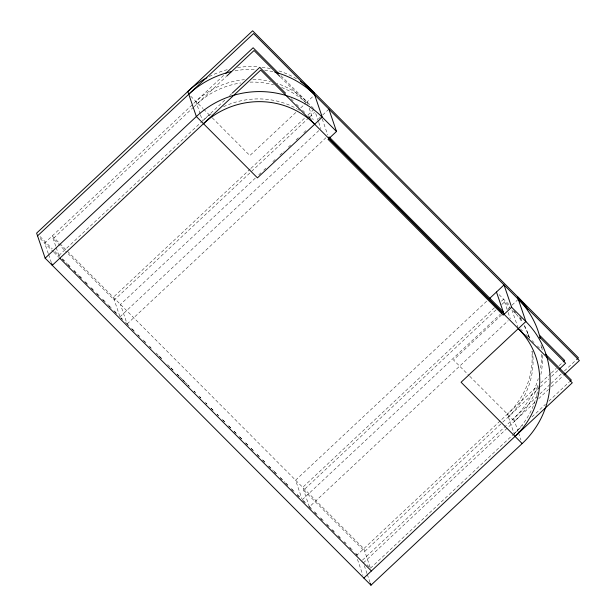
<?xml version="1.0" encoding="UTF-8"?>
<svg xmlns="http://www.w3.org/2000/svg" width="616" height="616" viewBox="0 0 616 616"><rect width="100%" height="100%" fill="white"/><g stroke="black" fill="none" stroke-linecap="round" stroke-linejoin="round"><path stroke-width="0.46" stroke-dasharray="3.08 2.31" d="M223.623 75.406L44.675 243.027L48.325 253.73M193.655 107.099L53.169 238.685L66.744 252.314M194.017 106.761L225.964 76.831M58.897 255.509L202.541 120.952A78.987 75.883 -18.8 0 1 212.166 113.236M202.887 120.628L225.371 99.576M229.583 95.626L231.693 93.655M295.834 112.482L249.85 155.555L211.157 116.724M300.716 107.908L305.59 103.342M306.291 102.687L314.653 94.856M250.296 168.961L113.329 297.266L119.989 316.824L122.03 318.872M251.005 168.307L305.089 117.648M307.9 115.015L314.222 109.094M308.832 117.748L114.26 300L67.429 252.991M309.532 117.094L314.445 112.489M255.317 178.093L120.459 304.42L126.811 323.092M258.828 174.805L260.938 172.826M263.748 170.193L265.858 168.222M272.88 161.646L275.691 159.013M279.903 155.063L284.115 151.113M288.334 147.17L291.845 143.882M296.057 139.932L298.868 137.299M303.788 132.694L306.591 130.061M318.534 118.88L320.643 116.901M322.722 114.961L328.22 109.81M119.989 316.824L318.772 130.623M127.119 323.978L325.895 137.784M486.64 301.232L295.588 480.195L301.94 498.868M494.471 307.731L302.718 487.348L309.371 506.906L508.154 320.713M501.493 301.147L503.603 299.176L507.838 311.627M496.103 309.81L303.65 490.09L364.741 551.405L502.078 422.761M501.724 304.543L504.535 301.917L509.963 307.361M302.248 499.753L500.323 314.214M501.57 314.915L453.484 359.944L469.099 375.621M507.838 309.04L511.318 305.775M512.019 305.12L518.287 299.245M356.248 555.748L537.999 385.493M540.81 382.859L550.642 373.65M551.351 372.996L556.263 368.391M559.074 365.758L563.286 361.808M502.779 422.099L539.639 387.572M540.34 386.917L548.771 379.025M551.574 376.391L557.896 370.47M362.439 560.16L536.367 397.243M539.878 393.955L550.396 384.099M551.097 383.445L561.615 373.589M564.425 370.963L577.046 359.136M363.371 562.901L535.196 401.948M538.707 398.668L548.525 389.466M551.328 386.84L563.247 375.675M370.462 568.229L513.759 434.003M514.46 433.348L522.884 425.448M532.016 416.901L545.36 404.396M548.879 401.108L569.246 382.028M280.958 75.706L313.567 108.439M499.068 294.625L510.048 305.644M280.534 77.085L305.644 102.294M513.359 310.772L516.077 313.498M519.465 316.901L521.506 318.949M291.014 98.676L293.724 101.401M296.442 104.127L299.153 106.853M302.548 110.256L305.267 112.982M307.977 115.708L310.695 118.434M520.443 328.959L522.476 331M525.872 334.403L528.59 337.129M531.985 340.54L534.018 342.581M537.414 345.992L540.132 348.71M190.698 96.188L203.01 108.547M203.688 109.224L210.48 116.039M469.777 376.299L514.576 421.267A89.42 85.909 -18.8 0 0 538.184 384.6M40.009 236.544L52.229 248.802M54.947 251.528L59.698 256.302M62.416 259.028L67.167 263.794M67.845 264.48L71.24 267.883M73.951 270.609L78.702 275.375M79.379 276.06L82.775 279.464M85.493 282.19L88.204 284.915M91.599 288.319L94.317 291.045M97.028 293.77L99.746 296.496M103.141 299.907L105.86 302.625M109.248 306.036L111.288 308.077M114.684 311.488L117.394 314.214M120.79 317.617L122.823 319.658M126.896 323.747L128.936 325.795M132.332 329.198L134.365 331.246M138.438 335.335L139.794 336.69M144.544 341.464L145.907 342.827M149.981 346.916L151.336 348.279M156.087 353.045L158.805 355.771M159.482 356.448L161.515 358.497M167.629 364.626L170.339 367.352M171.017 368.037L173.058 370.077M177.131 374.166L179.164 376.207M179.841 376.892L181.882 378.932M182.559 379.618L184.6 381.658M185.277 382.344L187.31 384.384M187.988 385.069L189.351 386.432M194.102 391.199L195.457 392.561M199.53 396.65L200.885 398.013M205.636 402.779L206.999 404.142M211.072 408.231L213.105 410.271M217.179 414.36L218.534 415.723M222.607 419.812L224.648 421.86M228.721 425.941L230.754 427.989M234.149 431.392L236.182 433.441M239.578 436.844L242.296 439.57M245.692 442.981L248.402 445.699M251.12 448.425L253.831 451.151M257.226 454.562L259.944 457.288M262.655 460.013L266.05 463.417M268.769 466.143L273.519 470.909M274.197 471.594L277.593 474.998M280.303 477.723L285.062 482.49M285.739 483.175L289.127 486.578M291.845 489.304L294.564 492.03M297.274 494.756L300.67 498.159M303.388 500.885L306.098 503.611M309.494 507.022L312.212 509.748M314.922 512.473L317.64 515.192M321.036 518.603L323.747 521.328M327.142 524.732L329.183 526.78M332.571 530.183L334.611 532.232M338.685 536.313L340.717 538.361M344.791 542.45L346.154 543.812M350.219 547.901L352.26 549.942M356.333 554.03L357.688 555.393M62.293 258.913L64.326 260.961M67.722 264.364L70.44 267.09M73.828 270.493L75.868 272.541M79.264 275.945L81.974 278.671M84.692 281.397L87.41 284.122M90.798 287.526L93.517 290.252M96.235 292.977L98.945 295.703M102.341 299.114L104.374 301.155M107.769 304.558L110.487 307.284M113.883 310.695L115.916 312.736M125.418 322.276L127.458 324.316M131.531 328.405L133.564 330.453M137.638 334.542L138.993 335.905M143.066 339.986L145.106 342.034M149.18 346.123L150.535 347.486M159.359 356.341L162.077 359.066M170.901 367.921L173.612 370.647M177.008 374.058L179.048 376.099M182.436 379.502L185.154 382.228M187.872 384.954L189.227 386.317M193.978 391.091L195.334 392.446M199.407 396.535L200.77 397.898M205.521 402.672L206.876 404.034M210.949 408.123L212.982 410.164M217.055 414.252L218.418 415.615M222.492 419.704L224.524 421.744M228.598 425.833L230.63 427.881M234.026 431.285L236.067 433.325M239.455 436.736L242.173 439.462M245.568 442.865L248.279 445.591M250.997 448.317L253.715 451.043M257.103 454.446L259.144 456.495M262.539 459.898L265.25 462.624M268.645 466.027L270.686 468.075M274.074 471.479L276.792 474.205M280.188 477.616L282.22 479.656M285.616 483.06L288.334 485.785M291.045 488.511L293.763 491.237M297.158 494.648L299.869 497.374M302.587 500.092L306.137 503.657M308.693 506.229L310.733 508.269M314.122 511.68L316.84 514.406M320.235 517.81L322.268 519.85M326.341 523.939L328.382 525.987M331.778 529.39L333.81 531.439M337.884 535.52L339.916 537.568M343.99 541.657L345.353 543.019M349.426 547.108L350.781 548.471M355.532 553.237L356.887 554.6M367.074 564.818L369.785 567.544M40.14 238.477L53.5 251.882M53.838 252.229L58.936 257.334M528.066 333.934L529.583 338.392M511.942 309.894L518.318 328.628M508.146 312.512L510.264 318.734M518.225 431.97L513.644 418.526A89.42 85.909 -18.8 0 0 538.269 378.594M518.526 432.863L520.959 439.993M514.737 435.52L507.453 414.114A78.987 75.883 -18.8 0 0 531.847 351.374M322.253 118.911L327.72 134.973M315.731 113.536L318.457 121.537M318.757 122.43L320.874 128.652M308.023 104.674L307.091 101.94A78.987 75.883 -18.8 0 0 277.077 83.43M309.217 108.185L313.167 119.781M370.185 567.398L363.81 548.663L52.237 235.943L55.879 246.654M364.287 565.573L367.02 573.604M367.321 574.497L370.054 582.52M357.457 559.313L362.924 575.367M200.138 113.883L195.88 101.394A78.987 75.883 -18.8 0 1 244.444 79.672M200.439 114.776L202.264 120.128M56.187 247.54L59.829 258.243M48.626 254.624L51.359 262.655M235.058 70.848A89.42 85.909 -18.8 0 1 255.963 69.362M264.641 70.147A89.42 85.909 -18.8 0 1 273.181 71.764M252.937 79.349A78.987 75.883 -18.8 0 1 270.463 81.535M541.826 346.877A89.42 85.909 -18.8 0 1 542.196 350.242M542.511 355.301A89.42 85.909 -18.8 0 1 540.478 376.376M524.601 325.687A78.987 75.883 -18.8 0 1 529.406 338.192M520.158 317.925A78.987 75.883 -18.8 0 1 522.868 322.391M538.269 386.617A78.987 75.883 -18.8 0 1 536.821 394.756M536.644 395.487A78.987 75.883 -18.8 0 1 514.114 433.672M223.57 106.707A78.987 75.883 -18.8 0 1 296.95 108.809M297.613 109.178A78.987 75.883 -18.8 0 1 299.569 110.333M309.34 117.417A78.987 75.883 -18.8 0 1 311.588 119.412M532.447 351.143A78.987 75.883 -18.8 0 1 508.385 416.847M513.736 311.234A78.987 75.883 -18.8 0 1 515.723 313.482M516.2 314.052A78.987 75.883 -18.8 0 1 522.291 322.553M524.162 325.779A78.987 75.883 -18.8 0 1 529.475 338.084M196.82 104.135A78.987 75.883 -18.8 0 1 240.771 82.96M250.011 82.128A78.987 75.883 -18.8 0 1 273.62 84.846M281.597 87.464A78.987 75.883 -18.8 0 1 305.859 102.595M540.994 344.983A89.42 85.909 -18.8 0 1 541.402 349.187M541.61 354.254A89.42 85.909 -18.8 0 1 540.648 367.783M209.263 76.523A89.42 85.909 -18.8 0 1 227.281 69.662M237.584 67.529A89.42 85.909 -18.8 0 1 257.65 66.774M261.985 67.19A89.42 85.909 -18.8 0 1 270.555 68.638M278.917 70.894A89.42 85.909 -18.8 0 1 296.935 79.041"/><path stroke-width="0.92" d="M37.553 235.874L253.561 33.541L579.379 360.568L564.656 374.359M225.733 73.435L253.13 47.771L278.917 73.666M226.665 76.176L254.061 50.512L279.856 76.399M528.028 309.64A89.42 85.909 -18.8 0 0 517.355 296.512L525.879 321.544A89.42 85.909 -18.8 0 1 522.168 443.566L370.963 585.2L45.145 258.173L196.35 116.54A89.42 85.909 -18.8 0 1 322.245 117.156L336.498 131.462L328.074 139.355L503.203 315.13L511.627 307.238L504.034 284.939L489.45 298.598M232.394 92.993L259.783 67.337L285.578 93.224M501.732 312.897L503.133 311.58M563.286 361.808L564.695 360.491L539.577 335.281M559.305 369.153L565.627 363.232L539.832 337.345M577.046 359.136L578.447 357.827L252.629 30.8L36.621 233.133L45.145 258.173M569.946 381.373L571.355 380.057L545.56 354.161M363.84 578.047L572.287 382.79L260.714 70.078L52.268 265.327L51.659 263.548M511.627 307.238L525.879 321.544L461.076 382.251L522.168 443.566M329.021 136.829L503.472 311.927M328.497 137.976L502.271 312.389M59.829 258.243L371.394 570.963M496.473 292.022L504.065 314.322M328.906 109.163L336.498 131.462M370.355 583.414L370.963 585.2M188.758 94.24A89.42 85.909 -18.8 0 1 231.616 71.556M274.867 72.18A89.42 85.909 -18.8 0 1 314.653 94.856M203.472 123.693A78.987 75.883 -18.8 0 1 314.684 124.239M518.287 299.245A89.42 85.909 -18.8 0 1 540.286 338.584M518.318 328.628A78.987 75.883 -18.8 0 1 515.045 436.413M206.938 77.739A89.42 85.909 -18.8 0 0 187.826 91.499L196.35 116.54L257.442 177.855L322.245 117.156L313.721 92.115A89.42 85.909 -18.8 0 0 300.554 81.32"/></g></svg>
